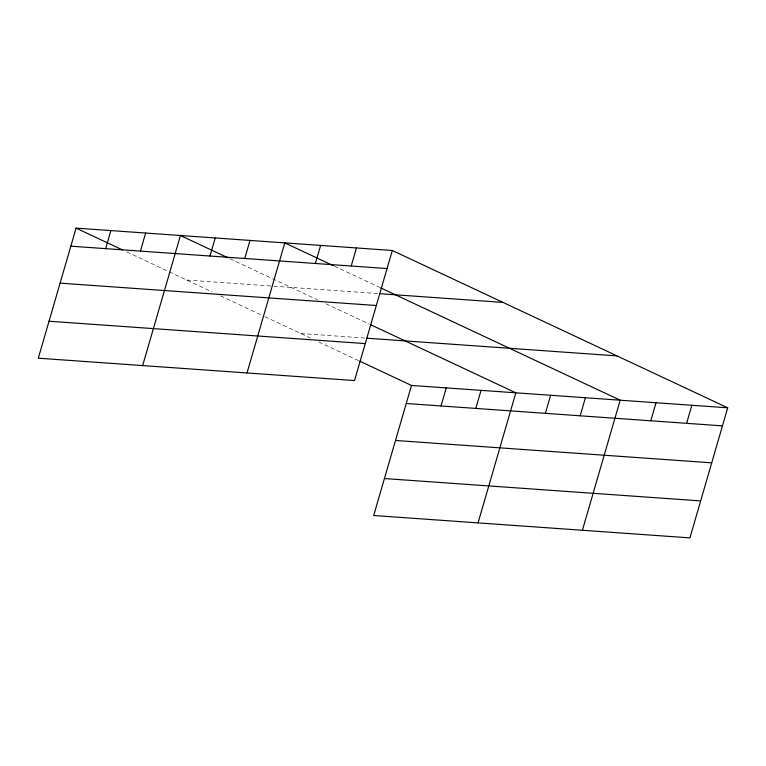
<?xml version="1.0" encoding="UTF-8"?>
<svg xmlns="http://www.w3.org/2000/svg" width="766" height="766" viewBox="0 0 766 766"><rect width="100%" height="100%" fill="white"/><g stroke="black" fill="none" stroke-linecap="round" stroke-linejoin="round"><path stroke-width="0.57" stroke-dasharray="3.83 2.87" d="M186.77 280.04L378.078 293.57M300.799 333.526L364.578 338.036M334.33 266.128L379.658 287.384M229.982 258.745L317.517 299.803M325.962 303.767L369.25 324.075M126.687 251.861L212.105 291.932M220.56 295.887L262.795 315.697M264.902 316.693L310.287 337.978M318.723 341.933L358.775 360.719"/><path stroke-width="1.15" d="M392.307 250.492L76.083 228.124L38.3 358.191L354.514 380.558L392.307 250.492L727.7 407.809L689.917 537.876L373.693 515.508L411.486 385.442L727.7 407.809M105.622 248.644L110.869 230.585M140.408 251.104L145.655 233.046M142.648 365.574L180.441 235.507L227.875 257.759M209.98 256.026L215.227 237.967M244.756 258.487L250.003 240.428M247.006 372.956L284.789 242.889L333.277 265.63M315.381 263.485L320.628 245.426M351.221 266.013L356.468 247.954M441.025 405.961L446.272 387.902M475.801 408.422L481.048 390.363M478.051 522.891L515.834 392.824L370.313 324.564M545.373 413.343L550.62 395.285M580.159 415.804L585.406 397.745M582.399 530.273L620.182 400.206L380.712 287.882M650.774 420.802L656.022 402.734M686.614 423.33L691.861 405.271M70.836 246.183L387.06 268.55M379.237 293.656L502.984 302.407M60.102 283.152L376.317 305.51M366.895 338.199L617.023 355.893M49.043 321.232L365.258 343.599M406.239 403.5L722.453 425.867M395.495 440.469L711.719 462.827M384.436 478.549L700.651 500.907M76.083 228.124L122.464 249.879M359.829 361.217L411.486 385.442"/></g></svg>
